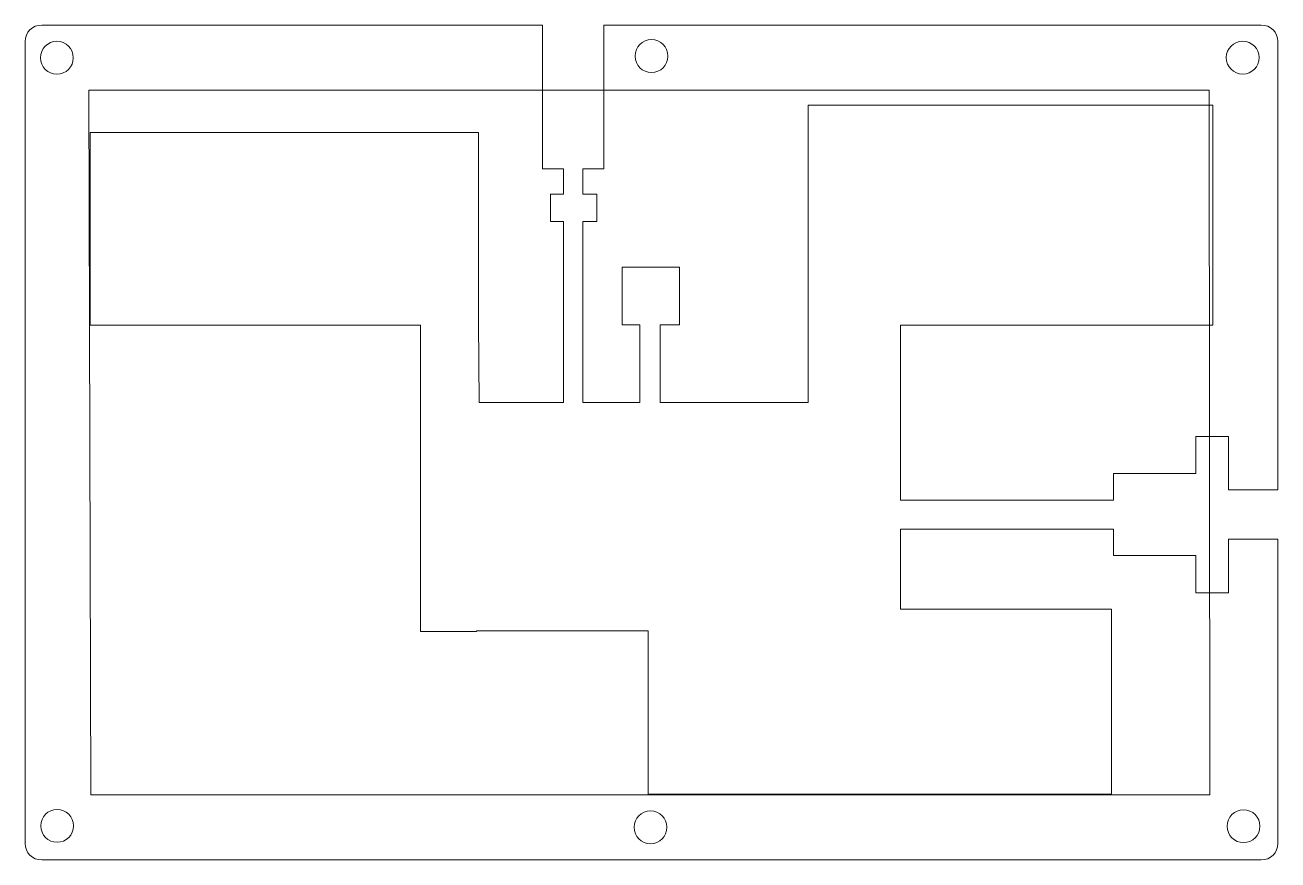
# Model space of a CAD drawing. Header units: inches. Extents: x -0.5 to 11.5, y 4.5 to 12.5.
import ezdxf

# ---------------------------------------------------------------- set-up
doc = ezdxf.new("R2010")
doc.units = ezdxf.units.IN
doc.header["$MEASUREMENT"] = 0
doc.layers.add('Spacer', color=7, linetype='Continuous')

msp = doc.modelspace()

# ---------------------------------------------------------------- linework, layer by layer
at = {"layer": 'Spacer', "lineweight": 0}
for points in [[(0.111, 11.875), (10.842, 11.875)], [(0.131, 5.125), (0.111, 11.875)], [(10.842, 11.875), (10.847, 5.125)], [(10.847, 5.125), (0.131, 5.125)]]:
    msp.add_lwpolyline(points, dxfattribs=at)
for points, knots in [([(7.884, 6.903), (7.884, 6.903), (9.905, 6.903), (9.905, 6.903), (9.905, 6.903), (9.905, 5.131), (9.905, 5.131), (9.905, 5.131), (5.468, 5.131), (5.468, 5.131), (5.468, 5.131), (5.468, 6.694), (5.468, 6.694), (5.468, 6.694), (3.824, 6.694), (3.824, 6.694), (3.824, 6.694), (3.824, 6.69), (3.824, 6.69), (3.824, 6.69), (3.287, 6.69), (3.287, 6.69), (3.287, 6.69), (3.287, 9.625), (3.287, 9.625), (3.287, 9.625), (0.125, 9.625), (0.125, 9.625), (0.125, 9.625), (0.125, 11.469), (0.125, 11.469), (0.125, 11.469), (3.844, 11.469), (3.844, 11.469), (3.844, 11.469), (3.844, 9.653), (3.844, 9.653), (3.844, 9.653), (3.849, 8.884), (3.849, 8.884), (3.849, 8.884), (4.658, 8.884), (4.658, 8.884), (4.658, 8.884), (4.658, 10.619), (4.658, 10.619), (4.658, 10.619), (4.532, 10.619), (4.532, 10.619), (4.532, 10.619), (4.532, 10.879), (4.532, 10.879), (4.532, 10.879), (4.658, 10.879), (4.658, 10.879), (4.658, 10.879), (4.658, 11.123), (4.658, 11.123), (4.658, 11.123), (4.455, 11.123), (4.455, 11.123), (4.455, 11.123), (4.455, 12.5), (4.455, 12.5), (4.455, 12.5), (-0.34, 12.5), (-0.34, 12.5), (-0.428, 12.5), (-0.5, 12.43), (-0.5, 12.343), (-0.5, 12.343), (-0.5, 4.657), (-0.5, 4.657), (-0.5, 4.57), (-0.428, 4.5), (-0.34, 4.5), (-0.34, 4.5), (11.34, 4.5), (11.34, 4.5), (11.428, 4.5), (11.5, 4.57), (11.5, 4.657), (11.5, 4.657), (11.5, 7.573), (11.5, 7.573), (11.5, 7.573), (11.028, 7.573), (11.028, 7.573), (11.028, 7.573), (11.028, 7.061), (11.028, 7.061), (11.028, 7.061), (10.713, 7.061), (10.713, 7.061), (10.713, 7.061), (10.713, 7.416), (10.713, 7.416), (10.713, 7.416), (9.926, 7.416), (9.926, 7.416), (9.926, 7.416), (9.926, 7.67), (9.926, 7.67), (9.926, 7.67), (7.884, 7.67), (7.884, 7.67), (7.884, 7.67), (7.884, 6.903), (7.884, 6.903)], [0, 0, 0, 0, 1, 1, 1, 2, 2, 2, 3, 3, 3, 4, 4, 4, 5, 5, 5, 6, 6, 6, 7, 7, 7, 8, 8, 8, 9, 9, 9, 10, 10, 10, 11, 11, 11, 12, 12, 12, 13, 13, 13, 14, 14, 14, 15, 15, 15, 16, 16, 16, 17, 17, 17, 18, 18, 18, 19, 19, 19, 20, 20, 20, 21, 21, 21, 22, 22, 22, 23, 23, 23, 24, 24, 24, 25, 25, 25, 26, 26, 26, 27, 27, 27, 28, 28, 28, 29, 29, 29, 30, 30, 30, 31, 31, 31, 32, 32, 32, 33, 33, 33, 34, 34, 34, 35, 35, 35, 36, 36, 36, 36]), ([(11.5, 8.046), (11.5, 8.046), (11.5, 12.343), (11.5, 12.343), (11.5, 12.43), (11.428, 12.5), (11.34, 12.5), (11.34, 12.5), (5.045, 12.5), (5.045, 12.5), (5.045, 12.5), (5.045, 11.123), (5.045, 11.123), (5.045, 11.123), (4.843, 11.123), (4.843, 11.123), (4.843, 11.123), (4.843, 10.879), (4.843, 10.879), (4.843, 10.879), (4.976, 10.879), (4.976, 10.879), (4.976, 10.879), (4.976, 10.619), (4.976, 10.619), (4.976, 10.619), (4.843, 10.619), (4.843, 10.619), (4.843, 10.619), (4.843, 8.884), (4.843, 8.884), (4.843, 8.884), (5.389, 8.884), (5.389, 8.884), (5.389, 8.884), (5.389, 9.629), (5.389, 9.629), (5.389, 9.629), (5.218, 9.629), (5.218, 9.629), (5.218, 9.629), (5.218, 10.179), (5.218, 10.179), (5.218, 10.179), (5.768, 10.179), (5.768, 10.179), (5.768, 10.179), (5.768, 9.629), (5.768, 9.629), (5.768, 9.629), (5.583, 9.629), (5.583, 9.629), (5.583, 9.629), (5.583, 8.884), (5.583, 8.884), (5.583, 8.884), (7, 8.884), (7, 8.884), (7, 8.884), (7, 9.625), (7, 9.625), (7, 9.625), (7, 11.731), (7, 11.731), (7, 11.731), (10.875, 11.731), (10.875, 11.731), (10.875, 11.731), (10.875, 9.625), (10.875, 9.625), (10.875, 9.625), (7.884, 9.625), (7.884, 9.625), (7.884, 9.625), (7.884, 8.884), (7.884, 8.884), (7.884, 8.884), (7.884, 7.948), (7.884, 7.948), (7.884, 7.948), (9.926, 7.948), (9.926, 7.948), (9.926, 7.948), (9.926, 8.204), (9.926, 8.204), (9.926, 8.204), (10.713, 8.204), (10.713, 8.204), (10.713, 8.204), (10.713, 8.558), (10.713, 8.558), (10.713, 8.558), (11.028, 8.558), (11.028, 8.558), (11.028, 8.558), (11.028, 8.046), (11.028, 8.046), (11.028, 8.046), (11.5, 8.046), (11.5, 8.046)], [0, 0, 0, 0, 1, 1, 1, 2, 2, 2, 3, 3, 3, 4, 4, 4, 5, 5, 5, 6, 6, 6, 7, 7, 7, 8, 8, 8, 9, 9, 9, 10, 10, 10, 11, 11, 11, 12, 12, 12, 13, 13, 13, 14, 14, 14, 15, 15, 15, 16, 16, 16, 17, 17, 17, 18, 18, 18, 19, 19, 19, 20, 20, 20, 21, 21, 21, 22, 22, 22, 23, 23, 23, 24, 24, 24, 25, 25, 25, 26, 26, 26, 27, 27, 27, 28, 28, 28, 29, 29, 29, 30, 30, 30, 31, 31, 31, 32, 32, 32, 33, 33, 33, 33]), ([(5.657, 12.203), (5.657, 12.116), (5.587, 12.045), (5.5, 12.045), (5.413, 12.045), (5.343, 12.116), (5.343, 12.203), (5.343, 12.29), (5.413, 12.36), (5.5, 12.36), (5.587, 12.36), (5.657, 12.29), (5.657, 12.203)], [0, 0, 0, 0, 1, 1, 1, 2, 2, 2, 3, 3, 3, 4, 4, 4, 4]), ([(-0.038, 12.186), (-0.038, 12.099), (-0.108, 12.029), (-0.195, 12.029), (-0.282, 12.029), (-0.353, 12.099), (-0.353, 12.186), (-0.353, 12.273), (-0.282, 12.344), (-0.195, 12.344), (-0.108, 12.344), (-0.038, 12.273), (-0.038, 12.186)], [0, 0, 0, 0, 1, 1, 1, 2, 2, 2, 3, 3, 3, 4, 4, 4, 4]), ([(11.32, 12.188), (11.32, 12.101), (11.25, 12.03), (11.163, 12.03), (11.076, 12.03), (11.005, 12.101), (11.005, 12.188), (11.005, 12.275), (11.076, 12.345), (11.163, 12.345), (11.25, 12.345), (11.32, 12.275), (11.32, 12.188)], [0, 0, 0, 0, 1, 1, 1, 2, 2, 2, 3, 3, 3, 4, 4, 4, 4]), ([(-0.035, 4.826), (-0.035, 4.739), (-0.106, 4.669), (-0.193, 4.669), (-0.28, 4.669), (-0.35, 4.739), (-0.35, 4.826), (-0.35, 4.913), (-0.28, 4.984), (-0.193, 4.984), (-0.106, 4.984), (-0.035, 4.913), (-0.035, 4.826)], [0, 0, 0, 0, 1, 1, 1, 2, 2, 2, 3, 3, 3, 4, 4, 4, 4]), ([(5.648, 4.813), (5.648, 4.726), (5.577, 4.656), (5.49, 4.656), (5.403, 4.656), (5.333, 4.726), (5.333, 4.813), (5.333, 4.9), (5.403, 4.97), (5.49, 4.97), (5.577, 4.97), (5.648, 4.9), (5.648, 4.813)], [0, 0, 0, 0, 1, 1, 1, 2, 2, 2, 3, 3, 3, 4, 4, 4, 4]), ([(11.328, 4.823), (11.328, 4.736), (11.258, 4.666), (11.171, 4.666), (11.084, 4.666), (11.014, 4.736), (11.014, 4.823), (11.014, 4.91), (11.084, 4.981), (11.171, 4.981), (11.258, 4.981), (11.328, 4.91), (11.328, 4.823)], [0, 0, 0, 0, 1, 1, 1, 2, 2, 2, 3, 3, 3, 4, 4, 4, 4])]:
    msp.add_open_spline(points, degree=3, knots=knots, dxfattribs=at)

doc.saveas('drawing.dxf')
